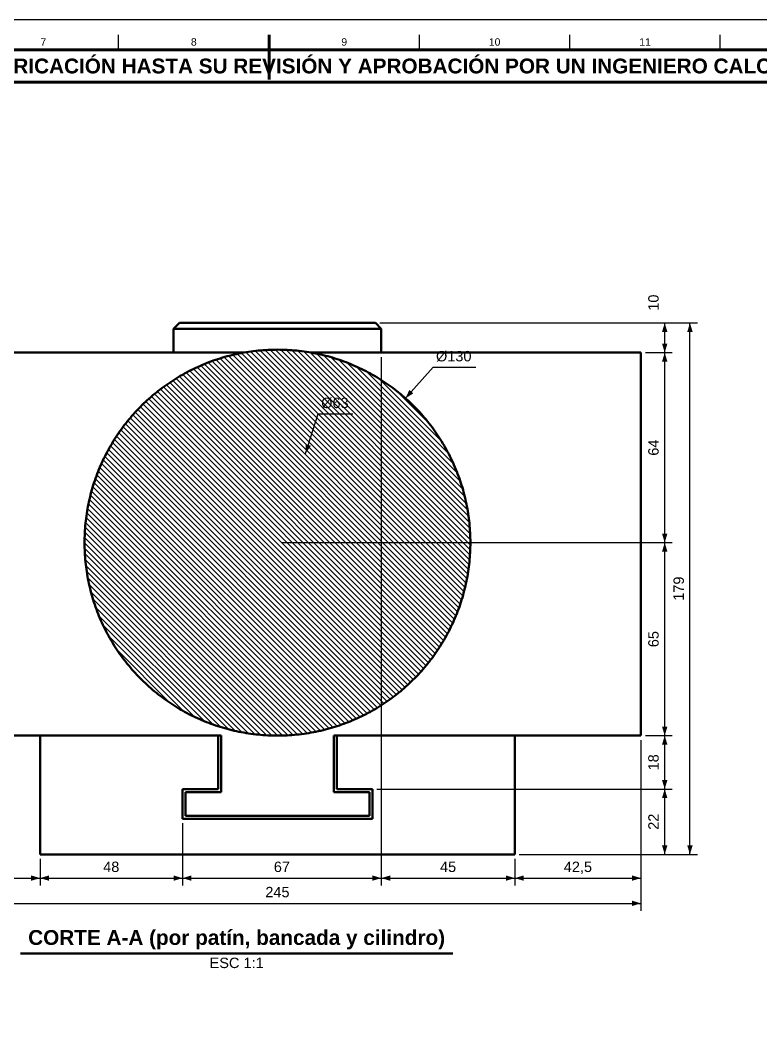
# Model space of a CAD drawing. Header units: millimetres. Extents: x 0 to 841, y 0 to 594.
# Drawn here: x 341.6 to 591.3, y 257.5 to 594 of the extents above; entities that cross this region are included whole.
import ezdxf
from ezdxf.enums import TextEntityAlignment as Align

# ---------------------------------------------------------------- set-up
doc = ezdxf.new("R2010")
doc.units = ezdxf.units.MM
for name, color, linetype, lineweight in [('ACH', 7, 'CONTINUOUS', 13), ('COTA', 7, 'CONTINUOUS', 25), ('FINA', 7, 'CONTINUOUS', 25), ('MARCO', 7, 'CONTINUOUS', 70), ('TXT', 7, 'CONTINUOUS', 25), ('VIS', 7, 'CONTINUOUS', 50)]:
    doc.layers.add(name, color=color, linetype=linetype, lineweight=lineweight)
doc.styles.add('STD', font='LiberationSans-Regular.ttf')
doc.styles.add('STDB', font='LiberationSans-Bold.ttf')

msp = doc.modelspace()

# ---------------------------------------------------------------- hatches: boundary and pattern name
at = {"layer": 'ACH'}
h = msp.add_hatch(dxfattribs=at)
h.set_pattern_fill('ANSI31', scale=0.4, angle=90)
h.paths.add_polyline_path([(493.33, 416.94), (493.31, 415.92), (493.27, 414.9), (493.21, 413.88), (493.14, 412.86), (493.05, 411.84), (492.95, 410.82), (492.83, 409.81), (492.69, 408.8), (492.54, 407.79), (492.37, 406.78), (492.19, 405.78), (491.99, 404.78), (491.78, 403.78), (491.55, 402.78), (491.3, 401.79), (491.04, 400.81), (490.76, 399.82), (490.47, 398.85), (490.16, 397.87), (489.84, 396.9), (489.5, 395.94), (489.15, 394.98), (488.78, 394.03), (488.39, 393.08), (488, 392.14), (487.58, 391.21), (487.16, 390.28), (486.71, 389.36), (486.26, 388.45), (485.79, 387.54), (485.3, 386.64), (484.8, 385.75), (484.29, 384.87), (483.76, 384), (483.22, 383.13), (482.67, 382.27), (482.1, 381.42), (481.52, 380.58), (480.93, 379.75), (480.32, 378.93), (479.7, 378.12), (479.07, 377.32), (478.43, 376.53), (477.77, 375.74), (477.1, 374.97), (476.42, 374.21), (475.73, 373.46), (475.02, 372.72), (474.3, 372), (473.58, 371.28), (472.84, 370.57), (472.09, 369.88), (471.33, 369.2), (470.56, 368.53), (469.78, 367.87), (468.98, 367.23), (468.18, 366.6), (467.37, 365.98), (466.55, 365.37), (465.72, 364.78), (464.88, 364.2), (464.03, 363.63), (463.17, 363.08), (462.3, 362.54), (461.43, 362.01), (460.55, 361.5), (459.66, 361), (458.76, 360.51), (457.85, 360.04), (456.94, 359.59), (456.02, 359.14), (455.09, 358.72), (454.16, 358.3), (453.22, 357.91), (452.27, 357.52), (451.32, 357.15), (450.36, 356.8), (449.4, 356.46), (448.43, 356.14), (447.46, 355.83), (446.48, 355.54), (445.49, 355.26), (444.51, 355), (443.52, 354.75), (442.52, 354.52), (441.52, 354.31), (440.52, 354.11), (439.52, 353.93), (438.51, 353.76), (437.5, 353.61), (436.49, 353.47), (435.48, 353.35), (434.46, 353.25), (433.44, 353.16), (432.42, 353.09), (431.4, 353.03), (430.38, 352.99), (429.36, 352.97), (428.34, 352.96), (427.32, 352.97), (426.3, 352.99), (425.28, 353.03), (424.26, 353.09), (423.24, 353.16), (422.23, 353.25), (421.21, 353.35), (420.2, 353.47), (419.18, 353.61), (418.17, 353.76), (417.17, 353.93), (416.16, 354.11), (415.16, 354.31), (414.16, 354.52), (413.17, 354.75), (412.18, 355), (411.19, 355.26), (410.21, 355.54), (409.23, 355.83), (408.26, 356.14), (407.29, 356.46), (406.32, 356.8), (405.37, 357.15), (404.41, 357.52), (403.47, 357.91), (402.53, 358.3), (401.59, 358.72), (400.67, 359.14), (399.75, 359.59), (398.83, 360.04), (397.93, 360.51), (397.03, 361), (396.14, 361.5), (395.25, 362.01), (394.38, 362.54), (393.51, 363.08), (392.66, 363.63), (391.81, 364.2), (390.97, 364.78), (390.14, 365.37), (389.32, 365.98), (388.5, 366.6), (387.7, 367.23), (386.91, 367.87), (386.13, 368.53), (385.36, 369.2), (384.6, 369.88), (383.85, 370.57), (383.11, 371.28), (382.38, 372), (381.66, 372.72), (380.96, 373.46), (380.27, 374.21), (379.59, 374.97), (378.92, 375.74), (378.26, 376.53), (377.61, 377.32), (376.98, 378.12), (376.36, 378.93), (375.76, 379.75), (375.16, 380.58), (374.58, 381.42), (374.02, 382.27), (373.46, 383.13), (372.92, 384), (372.39, 384.87), (371.88, 385.75), (371.38, 386.64), (370.9, 387.54), (370.43, 388.45), (369.97, 389.36), (369.53, 390.28), (369.1, 391.21), (368.69, 392.14), (368.29, 393.08), (367.91, 394.03), (367.54, 394.98), (367.19, 395.94), (366.85, 396.9), (366.52, 397.87), (366.22, 398.85), (365.92, 399.82), (365.65, 400.81), (365.38, 401.79), (365.14, 402.78), (364.91, 403.78), (364.69, 404.78), (364.49, 405.78), (364.31, 406.78), (364.14, 407.79), (363.99, 408.8), (363.86, 409.81), (363.74, 410.82), (363.63, 411.84), (363.54, 412.86), (363.47, 413.88), (363.41, 414.9), (363.37, 415.92), (363.35, 416.94), (363.34, 417.96), (363.35, 418.98), (363.37, 420), (363.41, 421.02), (363.47, 422.04), (363.54, 423.06), (363.63, 424.07), (363.74, 425.09), (363.86, 426.1), (363.99, 427.12), (364.14, 428.13), (364.31, 429.13), (364.49, 430.14), (364.69, 431.14), (364.91, 432.14), (365.14, 433.13), (365.38, 434.12), (365.65, 435.11), (365.92, 436.09), (366.22, 437.07), (366.52, 438.04), (366.85, 439.01), (367.19, 439.98), (367.54, 440.93), (367.91, 441.89), (368.29, 442.83), (368.69, 443.77), (369.1, 444.71), (369.53, 445.63), (369.97, 446.55), (370.43, 447.47), (370.9, 448.37), (371.38, 449.27), (371.88, 450.16), (372.39, 451.05), (372.92, 451.92), (373.46, 452.79), (374.02, 453.64), (374.58, 454.49), (375.16, 455.33), (375.76, 456.16), (376.36, 456.98), (376.98, 457.8), (377.61, 458.6), (378.26, 459.39), (378.92, 460.17), (379.59, 460.94), (380.27, 461.7), (380.96, 462.45), (381.66, 463.19), (382.38, 463.92), (383.11, 464.64), (383.85, 465.34), (384.6, 466.03), (385.36, 466.71), (386.13, 467.38), (386.91, 468.04), (387.7, 468.69), (388.5, 469.32), (389.32, 469.94), (390.14, 470.54), (390.97, 471.14), (391.81, 471.72), (392.66, 472.29), (393.51, 472.84), (394.38, 473.38), (395.25, 473.91), (396.14, 474.42), (397.03, 474.92), (397.93, 475.4), (398.83, 475.87), (399.75, 476.33), (400.67, 476.77), (401.59, 477.2), (402.53, 477.61), (403.47, 478.01), (404.41, 478.39), (405.37, 478.76), (406.32, 479.11), (407.29, 479.45), (408.26, 479.78), (409.23, 480.08), (410.21, 480.38), (411.19, 480.65), (412.18, 480.92), (413.17, 481.16), (414.16, 481.39), (415.16, 481.61), (416.16, 481.81), (417.17, 481.99), (418.17, 482.16), (419.18, 482.31), (420.2, 482.45), (421.21, 482.57), (422.23, 482.67), (423.24, 482.76), (424.26, 482.83), (425.28, 482.89), (426.3, 482.93), (427.32, 482.95), (428.34, 482.96), (429.36, 482.95), (430.38, 482.93), (431.4, 482.89), (432.42, 482.83), (433.44, 482.76), (434.46, 482.67), (435.48, 482.57), (436.49, 482.45), (437.5, 482.31), (438.51, 482.16), (439.52, 481.99), (440.52, 481.81), (441.52, 481.61), (442.52, 481.39), (443.52, 481.16), (444.51, 480.92), (445.49, 480.65), (446.48, 480.38), (447.46, 480.08), (448.43, 479.78), (449.4, 479.45), (450.36, 479.11), (451.32, 478.76), (452.27, 478.39), (453.22, 478.01), (454.16, 477.61), (455.09, 477.2), (456.02, 476.77), (456.94, 476.33), (457.85, 475.87), (458.76, 475.4), (459.66, 474.92), (460.55, 474.42), (461.43, 473.91), (462.3, 473.38), (463.17, 472.84), (464.03, 472.29), (464.88, 471.72), (465.72, 471.14), (466.55, 470.54), (467.37, 469.94), (468.18, 469.32), (468.98, 468.69), (469.78, 468.04), (470.56, 467.38), (471.33, 466.71), (472.09, 466.03), (472.84, 465.34), (473.58, 464.64), (474.3, 463.92), (475.02, 463.19), (475.73, 462.45), (476.42, 461.7), (477.1, 460.94), (477.77, 460.17), (478.43, 459.39), (479.07, 458.6), (479.7, 457.8), (480.32, 456.98), (480.93, 456.16), (481.52, 455.33), (482.1, 454.49), (482.67, 453.64), (483.22, 452.79), (483.76, 451.92), (484.29, 451.05), (484.8, 450.16), (485.3, 449.27), (485.79, 448.37), (486.26, 447.47), (486.71, 446.55), (487.16, 445.63), (487.58, 444.71), (488, 443.77), (488.39, 442.83), (488.78, 441.89), (489.15, 440.93), (489.5, 439.98), (489.84, 439.01), (490.16, 438.04), (490.47, 437.07), (490.76, 436.09), (491.04, 435.11), (491.3, 434.12), (491.55, 433.13), (491.78, 432.14), (491.99, 431.14), (492.19, 430.14), (492.37, 429.13), (492.54, 428.13), (492.69, 427.12), (492.83, 426.1), (492.95, 425.09), (493.05, 424.07), (493.14, 423.06), (493.21, 422.04), (493.27, 421.02), (493.31, 420), (493.33, 418.98), (493.34, 417.96), (493.34, 417.96)])

# ---------------------------------------------------------------- linework, layer by layer
at = {"layer": 'COTA'}
for p, q in [((462.84, 491.96), (561.34, 491.96)), ((462.84, 491.96), (569.84, 491.96)), ((558.84, 481.96), (558.84, 491.96)), ((567.34, 312.96), (567.34, 491.96)), ((552.34, 481.96), (561.34, 481.96)), ((552.34, 481.96), (561.34, 481.96)), ((558.84, 417.96), (558.84, 481.96)), ((463.34, 480.46), (463.34, 302.46)), ((463.34, 480.46), (463.34, 302.46)), ((471.48, 466.58), (480.77, 477.06)), ((480.77, 477.06), (495.21, 477.06)), ((437.85, 447.99), (442.08, 461.33)), ((442.08, 461.33), (453.7, 461.33)), ((429.84, 417.96), (561.34, 417.96)), ((429.84, 417.96), (561.34, 417.96)), ((558.84, 352.96), (558.84, 417.96)), ((550.84, 351.46), (550.84, 302.46)), ((550.84, 351.46), (550.84, 293.96)), ((552.34, 352.96), (561.34, 352.96)), ((552.34, 352.96), (561.34, 352.96)), ((558.84, 334.96), (558.84, 352.96)), ((461.84, 334.96), (561.34, 334.96)), ((461.84, 334.96), (561.34, 334.96)), ((558.84, 312.96), (558.84, 334.96)), ((396.34, 323.46), (396.34, 302.46)), ((396.34, 323.46), (396.34, 302.46)), ((509.84, 312.96), (561.34, 312.96)), ((509.84, 312.96), (569.84, 312.96)), ((348.34, 311.46), (348.34, 302.46)), ((348.34, 311.46), (348.34, 302.46)), ((508.34, 311.46), (508.34, 302.46)), ((508.34, 311.46), (508.34, 302.46)), ((305.84, 304.96), (348.34, 304.96)), ((348.34, 304.96), (396.34, 304.96)), ((396.34, 304.96), (463.34, 304.96)), ((463.34, 304.96), (508.34, 304.96)), ((508.34, 304.96), (550.84, 304.96)), ((305.84, 296.46), (550.84, 296.46))]:
    msp.add_line(p, q, dxfattribs=at)
for points in [[(558.84, 491.96), (557.94, 488.96), (559.74, 488.96)], [(567.34, 491.96), (566.44, 488.96), (568.24, 488.96)], [(558.84, 481.96), (559.74, 484.96), (557.94, 484.96)], [(558.84, 481.96), (557.94, 478.96), (559.74, 478.96)], [(471.48, 466.58), (474.14, 468.23), (472.8, 469.42)], [(437.85, 447.99), (439.62, 450.58), (437.9, 451.12)], [(558.84, 417.96), (559.74, 420.96), (557.94, 420.96)], [(558.84, 417.96), (557.94, 414.96), (559.74, 414.96)], [(558.84, 352.96), (559.74, 355.96), (557.94, 355.96)], [(558.84, 352.96), (557.94, 349.96), (559.74, 349.96)], [(558.84, 334.96), (559.74, 337.96), (557.94, 337.96)], [(558.84, 334.96), (557.94, 331.96), (559.74, 331.96)], [(558.84, 312.96), (559.74, 315.96), (557.94, 315.96)], [(567.34, 312.96), (568.24, 315.96), (566.44, 315.96)], [(348.34, 304.96), (345.34, 305.86), (345.34, 304.06)], [(348.34, 304.96), (351.34, 304.06), (351.34, 305.86)], [(396.34, 304.96), (393.34, 305.86), (393.34, 304.06)], [(396.34, 304.96), (399.34, 304.06), (399.34, 305.86)], [(463.34, 304.96), (460.34, 305.86), (460.34, 304.06)], [(463.34, 304.96), (466.34, 304.06), (466.34, 305.86)], [(508.34, 304.96), (505.34, 305.86), (505.34, 304.06)], [(508.34, 304.96), (511.34, 304.06), (511.34, 305.86)], [(550.84, 304.96), (547.84, 305.86), (547.84, 304.06)], [(550.84, 296.46), (547.84, 297.36), (547.84, 295.56)]]:
    msp.add_solid(points, dxfattribs=at)
at = {"layer": 'FINA'}
for p, q in [((374.81, 584), (374.81, 589)), ((425.5, 584), (425.5, 589)), ((476.19, 584), (476.19, 589)), ((526.88, 584), (526.88, 589)), ((577.56, 584), (577.56, 589))]:
    msp.add_line(p, q, dxfattribs=at)
msp.add_lwpolyline([(0, 0), (841, 0), (841, 594), (0, 594)], close=True, dxfattribs=at)
at = {"layer": 'MARCO'}
msp.add_line((425.5, 589), (425.5, 574), dxfattribs=at)
for points in [[(20, 10), (831, 10), (831, 584), (20, 584)], [(20, 573), (831, 573), (831, 584), (20, 584)]]:
    msp.add_lwpolyline(points, close=True, dxfattribs=at)
at = {"layer": 'VIS'}
msp.add_line((341.78, 279.56), (487.41, 279.56), dxfattribs=at)
for points in [[(395.34, 491.96), (393.34, 489.96)], [(395.34, 491.96), (395.94, 491.96), (396.54, 491.96), (397.14, 491.96), (397.74, 491.96), (398.34, 491.96), (398.94, 491.96), (399.54, 491.96), (400.14, 491.96), (400.74, 491.96), (401.34, 491.96), (401.94, 491.96), (402.54, 491.96), (403.14, 491.96), (403.74, 491.96), (404.34, 491.96), (404.94, 491.96), (405.54, 491.96), (406.14, 491.96), (406.74, 491.96), (407.34, 491.96), (407.94, 491.96), (408.54, 491.96), (409.14, 491.96), (409.74, 491.96), (410.34, 491.96), (410.94, 491.96), (411.54, 491.96), (412.14, 491.96), (412.74, 491.96), (413.34, 491.96), (413.94, 491.96), (414.54, 491.96), (415.14, 491.96), (415.74, 491.96), (416.34, 491.96), (416.94, 491.96), (417.54, 491.96), (418.14, 491.96), (418.74, 491.96), (419.34, 491.96), (419.94, 491.96), (420.54, 491.96), (421.14, 491.96), (421.74, 491.96), (422.34, 491.96), (422.94, 491.96), (423.54, 491.96), (424.14, 491.96), (424.74, 491.96), (425.34, 491.96), (425.94, 491.96), (426.54, 491.96), (427.14, 491.96), (427.74, 491.96), (428.34, 491.96), (428.94, 491.96), (429.54, 491.96), (430.14, 491.96), (430.74, 491.96), (431.34, 491.96), (431.94, 491.96), (432.54, 491.96), (433.14, 491.96), (433.74, 491.96), (434.34, 491.96), (434.94, 491.96), (435.54, 491.96), (436.14, 491.96), (436.74, 491.96), (437.34, 491.96), (437.94, 491.96), (438.54, 491.96), (439.14, 491.96), (439.74, 491.96), (440.34, 491.96), (440.94, 491.96), (441.54, 491.96), (442.14, 491.96), (442.74, 491.96), (443.34, 491.96), (443.94, 491.96), (444.54, 491.96), (445.14, 491.96), (445.74, 491.96), (446.34, 491.96), (446.94, 491.96), (447.54, 491.96), (448.14, 491.96), (448.74, 491.96), (449.34, 491.96), (449.94, 491.96), (450.54, 491.96), (451.14, 491.96), (451.74, 491.96), (452.34, 491.96), (452.94, 491.96), (453.54, 491.96), (454.14, 491.96), (454.74, 491.96), (455.34, 491.96), (455.94, 491.96), (456.54, 491.96), (457.14, 491.96), (457.74, 491.96), (458.34, 491.96), (458.94, 491.96), (459.54, 491.96), (460.14, 491.96), (460.74, 491.96), (461.34, 491.96)], [(463.34, 489.96), (461.34, 491.96)], [(393.34, 489.96), (393.95, 489.96), (394.55, 489.96), (395.15, 489.96), (395.76, 489.96), (396.36, 489.96), (396.96, 489.96), (397.57, 489.96), (398.17, 489.96), (398.77, 489.96), (399.38, 489.96), (399.98, 489.96), (400.58, 489.96), (401.19, 489.96), (401.79, 489.96), (402.39, 489.96), (403, 489.96), (403.6, 489.96), (404.2, 489.96), (404.81, 489.96), (405.41, 489.96), (406.01, 489.96), (406.62, 489.96), (407.22, 489.96), (407.83, 489.96), (408.43, 489.96), (409.03, 489.96), (409.64, 489.96), (410.24, 489.96), (410.84, 489.96), (411.45, 489.96), (412.05, 489.96), (412.65, 489.96), (413.26, 489.96), (413.86, 489.96), (414.46, 489.96), (415.07, 489.96), (415.67, 489.96), (416.27, 489.96), (416.88, 489.96), (417.48, 489.96), (418.08, 489.96), (418.69, 489.96), (419.29, 489.96), (419.89, 489.96), (420.5, 489.96), (421.1, 489.96), (421.7, 489.96), (422.31, 489.96), (422.91, 489.96), (423.51, 489.96), (424.12, 489.96), (424.72, 489.96), (425.33, 489.96), (425.93, 489.96), (426.53, 489.96), (427.14, 489.96), (427.74, 489.96), (428.34, 489.96), (428.95, 489.96), (429.55, 489.96), (430.15, 489.96), (430.76, 489.96), (431.36, 489.96), (431.96, 489.96), (432.57, 489.96), (433.17, 489.96), (433.77, 489.96), (434.38, 489.96), (434.98, 489.96), (435.58, 489.96), (436.19, 489.96), (436.79, 489.96), (437.39, 489.96), (438, 489.96), (438.6, 489.96), (439.2, 489.96), (439.81, 489.96), (440.41, 489.96), (441.01, 489.96), (441.62, 489.96), (442.22, 489.96), (442.83, 489.96), (443.43, 489.96), (444.03, 489.96), (444.64, 489.96), (445.24, 489.96), (445.84, 489.96), (446.45, 489.96), (447.05, 489.96), (447.65, 489.96), (448.26, 489.96), (448.86, 489.96), (449.46, 489.96), (450.07, 489.96), (450.67, 489.96), (451.27, 489.96), (451.88, 489.96), (452.48, 489.96), (453.08, 489.96), (453.69, 489.96), (454.29, 489.96), (454.89, 489.96), (455.5, 489.96), (456.1, 489.96), (456.7, 489.96), (457.31, 489.96), (457.91, 489.96), (458.51, 489.96), (459.12, 489.96), (459.72, 489.96), (460.33, 489.96), (460.93, 489.96), (461.53, 489.96), (462.14, 489.96), (462.74, 489.96), (463.34, 489.96)], [(393.34, 489.96), (393.34, 481.96)], [(463.34, 481.96), (463.34, 489.96)], [(305.84, 481.96), (416.98, 481.96)], [(493.34, 417.96), (493.34, 417.14), (493.32, 416.32), (493.3, 415.51), (493.26, 414.69), (493.21, 413.88), (493.16, 413.06), (493.09, 412.25), (493.01, 411.43), (492.93, 410.62), (492.83, 409.81), (492.72, 409), (492.6, 408.19), (492.48, 407.39), (492.34, 406.58), (492.19, 405.78), (492.03, 404.98), (491.86, 404.18), (491.69, 403.38), (491.5, 402.59), (491.3, 401.79), (491.09, 401), (490.87, 400.22), (490.65, 399.43), (490.41, 398.65), (490.16, 397.87), (489.9, 397.1), (489.64, 396.32), (489.36, 395.56), (489.07, 394.79), (488.78, 394.03), (488.47, 393.27), (488.16, 392.52), (487.83, 391.77), (487.5, 391.02), (487.16, 390.28), (486.8, 389.55), (486.44, 388.81), (486.07, 388.08), (485.69, 387.36), (485.3, 386.64), (484.9, 385.93), (484.5, 385.22), (484.08, 384.52), (483.66, 383.82), (483.22, 383.13), (482.78, 382.44), (482.33, 381.76), (481.87, 381.09), (481.4, 380.42), (480.93, 379.75), (480.44, 379.09), (479.95, 378.44), (479.45, 377.8), (478.94, 377.16), (478.43, 376.53), (477.9, 375.9), (477.37, 375.28), (476.83, 374.67), (476.28, 374.06), (475.73, 373.46), (475.16, 372.87), (474.59, 372.29), (474.01, 371.71), (473.43, 371.14), (472.84, 370.57), (472.24, 370.02), (471.63, 369.47), (471.02, 368.93), (470.4, 368.4), (469.78, 367.87), (469.14, 367.36), (468.5, 366.85), (467.86, 366.35), (467.21, 365.86), (466.55, 365.37), (465.88, 364.9), (465.22, 364.43), (464.54, 363.97), (463.86, 363.52), (463.17, 363.08), (462.48, 362.64), (461.78, 362.22), (461.08, 361.8), (460.37, 361.4), (459.66, 361), (458.94, 360.61), (458.22, 360.23), (457.49, 359.86), (456.76, 359.5), (456.02, 359.14), (455.28, 358.8), (454.53, 358.47), (453.78, 358.14), (453.03, 357.83), (452.27, 357.52), (451.51, 357.23), (450.74, 356.94), (449.98, 356.66), (449.2, 356.4), (448.43, 356.14), (447.65, 355.89), (446.87, 355.65), (446.08, 355.43), (445.3, 355.21), (444.51, 355), (443.71, 354.8), (442.92, 354.61), (442.12, 354.44), (441.32, 354.27), (440.52, 354.11), (439.72, 353.96), (438.91, 353.82), (438.11, 353.7), (437.3, 353.58), (436.49, 353.47), (435.68, 353.37), (434.87, 353.29), (434.05, 353.21), (433.24, 353.14), (432.42, 353.09), (431.61, 353.04), (430.79, 353), (429.98, 352.98), (429.16, 352.96), (428.34, 352.96), (427.53, 352.96), (426.71, 352.98), (425.89, 353), (425.08, 353.04), (424.26, 353.09), (423.45, 353.14), (422.63, 353.21), (421.82, 353.29), (421.01, 353.37), (420.2, 353.47), (419.39, 353.58), (418.58, 353.7), (417.77, 353.82), (416.97, 353.96), (416.16, 354.11), (415.36, 354.27), (414.56, 354.44), (413.76, 354.61), (412.97, 354.8), (412.18, 355), (411.39, 355.21), (410.6, 355.43), (409.82, 355.65), (409.03, 355.89), (408.26, 356.14), (407.48, 356.4), (406.71, 356.66), (405.94, 356.94), (405.18, 357.23), (404.41, 357.52), (403.66, 357.83), (402.9, 358.14), (402.15, 358.47), (401.41, 358.8), (400.67, 359.14), (399.93, 359.5), (399.2, 359.86), (398.47, 360.23), (397.75, 360.61), (397.03, 361), (396.32, 361.4), (395.61, 361.8), (394.9, 362.22), (394.21, 362.64), (393.51, 363.08), (392.83, 363.52), (392.15, 363.97), (391.47, 364.43), (390.8, 364.9), (390.14, 365.37), (389.48, 365.86), (388.83, 366.35), (388.18, 366.85), (387.54, 367.36), (386.91, 367.87), (386.28, 368.4), (385.66, 368.93), (385.05, 369.47), (384.45, 370.02), (383.85, 370.57), (383.26, 371.14), (382.67, 371.71), (382.09, 372.29), (381.52, 372.87), (380.96, 373.46), (380.4, 374.06), (379.86, 374.67), (379.32, 375.28), (378.78, 375.9), (378.26, 376.53), (377.74, 377.16), (377.23, 377.8), (376.73, 378.44), (376.24, 379.09), (375.76, 379.75), (375.28, 380.42), (374.81, 381.09), (374.35, 381.76), (373.9, 382.44), (373.46, 383.13), (373.03, 383.82), (372.6, 384.52), (372.19, 385.22), (371.78, 385.93), (371.38, 386.64), (370.99, 387.36), (370.61, 388.08), (370.24, 388.81), (369.88, 389.55), (369.53, 390.28), (369.19, 391.02), (368.85, 391.77), (368.53, 392.52), (368.21, 393.27), (367.91, 394.03), (367.61, 394.79), (367.32, 395.56), (367.05, 396.32), (366.78, 397.1), (366.52, 397.87), (366.28, 398.65), (366.04, 399.43), (365.81, 400.22), (365.59, 401), (365.38, 401.79), (365.19, 402.59), (365, 403.38), (364.82, 404.18), (364.65, 404.98), (364.49, 405.78), (364.35, 406.58), (364.21, 407.39), (364.08, 408.19), (363.96, 409), (363.86, 409.81), (363.76, 410.62), (363.67, 411.43), (363.59, 412.25), (363.53, 413.06), (363.47, 413.88), (363.42, 414.69), (363.39, 415.51), (363.36, 416.32), (363.35, 417.14), (363.34, 417.96), (363.35, 418.77), (363.36, 419.59), (363.39, 420.41), (363.42, 421.22), (363.47, 422.04), (363.53, 422.85), (363.59, 423.67), (363.67, 424.48), (363.76, 425.29), (363.86, 426.1), (363.96, 426.91), (364.08, 427.72), (364.21, 428.53), (364.35, 429.33), (364.49, 430.14), (364.65, 430.94), (364.82, 431.74), (365, 432.54), (365.19, 433.33), (365.38, 434.12), (365.59, 434.91), (365.81, 435.7), (366.04, 436.48), (366.28, 437.27), (366.52, 438.04), (366.78, 438.82), (367.05, 439.59), (367.32, 440.36), (367.61, 441.12), (367.91, 441.89), (368.21, 442.64), (368.53, 443.4), (368.85, 444.15), (369.19, 444.89), (369.53, 445.63), (369.88, 446.37), (370.24, 447.1), (370.61, 447.83), (370.99, 448.55), (371.38, 449.27), (371.78, 449.98), (372.19, 450.69), (372.6, 451.4), (373.03, 452.09), (373.46, 452.79), (373.9, 453.47), (374.35, 454.15), (374.81, 454.83), (375.28, 455.5), (375.76, 456.16), (376.24, 456.82), (376.73, 457.47), (377.23, 458.12), (377.74, 458.76), (378.26, 459.39), (378.78, 460.02), (379.32, 460.64), (379.86, 461.25), (380.4, 461.85), (380.96, 462.45), (381.52, 463.05), (382.09, 463.63), (382.67, 464.21), (383.26, 464.78), (383.85, 465.34), (384.45, 465.9), (385.05, 466.44), (385.66, 466.98), (386.28, 467.52), (386.91, 468.04), (387.54, 468.56), (388.18, 469.07), (388.83, 469.57), (389.48, 470.06), (390.14, 470.54), (390.8, 471.02), (391.47, 471.49), (392.15, 471.95), (392.83, 472.4), (393.51, 472.84), (394.21, 473.27), (394.9, 473.7), (395.61, 474.11), (396.32, 474.52), (397.03, 474.92), (397.75, 475.31), (398.47, 475.69), (399.2, 476.06), (399.93, 476.42), (400.67, 476.77), (401.41, 477.11), (402.15, 477.45), (402.9, 477.77), (403.66, 478.09), (404.41, 478.39), (405.18, 478.69), (405.94, 478.98), (406.71, 479.25), (407.48, 479.52), (408.26, 479.78), (409.03, 480.02), (409.82, 480.26), (410.6, 480.49), (411.39, 480.71), (412.18, 480.92), (412.97, 481.11), (413.76, 481.3), (414.56, 481.48), (415.36, 481.65), (416.16, 481.81), (416.97, 481.95), (417.77, 482.09), (418.58, 482.22), (419.39, 482.34), (420.2, 482.45), (421.01, 482.54), (421.82, 482.63), (422.63, 482.71), (423.45, 482.77), (424.26, 482.83), (425.08, 482.88), (425.89, 482.91), (426.71, 482.94), (427.53, 482.95), (428.34, 482.96), (429.16, 482.95), (429.98, 482.94), (430.79, 482.91), (431.61, 482.88), (432.42, 482.83), (433.24, 482.77), (434.05, 482.71), (434.87, 482.63), (435.68, 482.54), (436.49, 482.45), (437.3, 482.34), (438.11, 482.22), (438.91, 482.09), (439.72, 481.95), (440.52, 481.81), (441.32, 481.65), (442.12, 481.48), (442.92, 481.3), (443.71, 481.11), (444.51, 480.92), (445.3, 480.71), (446.08, 480.49), (446.87, 480.26), (447.65, 480.02), (448.43, 479.78), (449.2, 479.52), (449.98, 479.25), (450.74, 478.98), (451.51, 478.69), (452.27, 478.39), (453.03, 478.09), (453.78, 477.77), (454.53, 477.45), (455.28, 477.11), (456.02, 476.77), (456.76, 476.42), (457.49, 476.06), (458.22, 475.69), (458.94, 475.31), (459.66, 474.92), (460.37, 474.52), (461.08, 474.11), (461.78, 473.7), (462.48, 473.27), (463.17, 472.84), (463.86, 472.4), (464.54, 471.95), (465.22, 471.49), (465.88, 471.02), (466.55, 470.54), (467.21, 470.06), (467.86, 469.57), (468.5, 469.07), (469.14, 468.56), (469.78, 468.04), (470.4, 467.52), (471.02, 466.98), (471.63, 466.44), (472.24, 465.9), (472.84, 465.34), (473.43, 464.78), (474.01, 464.21), (474.59, 463.63), (475.16, 463.05), (475.73, 462.45), (476.28, 461.85), (476.83, 461.25), (477.37, 460.64), (477.9, 460.02), (478.43, 459.39), (478.94, 458.76), (479.45, 458.12), (479.95, 457.47), (480.44, 456.82), (480.93, 456.16), (481.4, 455.5), (481.87, 454.83), (482.33, 454.15), (482.78, 453.47), (483.22, 452.79), (483.66, 452.09), (484.08, 451.4), (484.5, 450.69), (484.9, 449.98), (485.3, 449.27), (485.69, 448.55), (486.07, 447.83), (486.44, 447.1), (486.8, 446.37), (487.16, 445.63), (487.5, 444.89), (487.83, 444.15), (488.16, 443.4), (488.47, 442.64), (488.78, 441.89), (489.07, 441.12), (489.36, 440.36), (489.64, 439.59), (489.9, 438.82), (490.16, 438.04), (490.41, 437.27), (490.65, 436.48), (490.87, 435.7), (491.09, 434.91), (491.3, 434.12), (491.5, 433.33), (491.69, 432.54), (491.86, 431.74), (492.03, 430.94), (492.19, 430.14), (492.34, 429.33), (492.48, 428.53), (492.6, 427.72), (492.72, 426.91), (492.83, 426.1), (492.93, 425.29), (493.01, 424.48), (493.09, 423.67), (493.16, 422.85), (493.21, 422.04), (493.26, 421.22), (493.3, 420.41), (493.32, 419.59), (493.34, 418.77), (493.34, 417.96)], [(439.7, 481.96), (550.84, 481.96)], [(550.84, 352.96), (550.84, 481.96)], [(305.84, 352.96), (348.34, 352.96)], [(348.34, 312.96), (348.34, 352.96)], [(348.34, 352.96), (408.34, 352.96)], [(408.34, 352.96), (408.34, 334.96)], [(408.34, 352.96), (409.34, 352.96)], [(409.34, 333.96), (409.34, 352.96)], [(447.34, 333.96), (447.34, 352.96)], [(447.34, 352.96), (448.34, 352.96)], [(448.34, 352.96), (508.34, 352.96)], [(448.34, 352.96), (448.34, 334.96)], [(508.34, 312.96), (508.34, 352.96)], [(508.34, 352.96), (550.84, 352.96)], [(396.34, 334.96), (396.34, 324.96)], [(396.34, 334.96), (408.34, 334.96)], [(397.34, 325.96), (397.34, 333.96)], [(397.34, 333.96), (409.34, 333.96)], [(447.34, 333.96), (459.34, 333.96)], [(448.34, 334.96), (460.34, 334.96)], [(459.34, 325.96), (459.34, 333.96)], [(460.34, 334.96), (460.34, 324.96)], [(396.34, 324.96), (460.34, 324.96)], [(397.34, 325.96), (459.34, 325.96)], [(348.34, 312.96), (508.34, 312.96)]]:
    msp.add_lwpolyline(points, dxfattribs=at)

# ---------------------------------------------------------------- texts
at = {"layer": 'TXT'}
for s, height, style, p in [('7', 2.5, 'STD', (349.47, 586.6)), ('8', 2.5, 'STD', (400.16, 586.6)), ('9', 2.5, 'STD', (450.84, 586.6)), ('10', 2.5, 'STD', (501.53, 586.6)), ('11', 2.5, 'STD', (552.22, 586.6)), ('ESTOS PLANOS NO SON VÁLIDOS PARA FABRICACIÓN HASTA SU REVISIÓN Y APROBACIÓN POR UN INGENIERO CALCULISTA HABILITADO.', 5, 'STDB', (425.5, 578.5))]:
    msp.add_text(s, height=height, dxfattribs=dict(at, style=style)).set_placement(p, align=Align.MIDDLE_CENTER)
at = {"layer": 'TXT', "style": 'STD'}
for s, p in [('10', (557.84, 498.79)), ('64', (557.84, 449.96)), ('179', (566.34, 402.46)), ('65', (557.84, 385.46)), ('18', (557.84, 343.96)), ('22', (557.84, 323.96))]:
    msp.add_text(s, height=3.5, rotation=90, dxfattribs=at).set_placement(p, align=Align.BOTTOM_CENTER)
for s, p in [('Ø130', (481.77, 477.96)), ('Ø63', (443.08, 462.23))]:
    msp.add_text(s, height=3.5, dxfattribs=at).set_placement(p, align=Align.BOTTOM_LEFT)
at = {"layer": 'TXT'}
for s, height, style, p in [('48', 3.5, 'STD', (372.34, 305.96)), ('67', 3.5, 'STD', (429.84, 305.96)), ('45', 3.5, 'STD', (485.84, 305.96)), ('42,5', 3.5, 'STD', (529.59, 305.96)), ('245', 3.5, 'STD', (428.34, 297.46)), ('CORTE A-A (por patín, bancada y cilindro)', 5, 'STDB', (414.59, 280.96))]:
    msp.add_text(s, height=height, dxfattribs=dict(at, style=style)).set_placement(p, align=Align.BOTTOM_CENTER)
at = {"layer": 'TXT', "style": 'STD'}
msp.add_text('ESC 1:1', height=3.5, dxfattribs=at).set_placement((414.59, 278.16), align=Align.TOP_CENTER)

doc.saveas('drawing.dxf')
